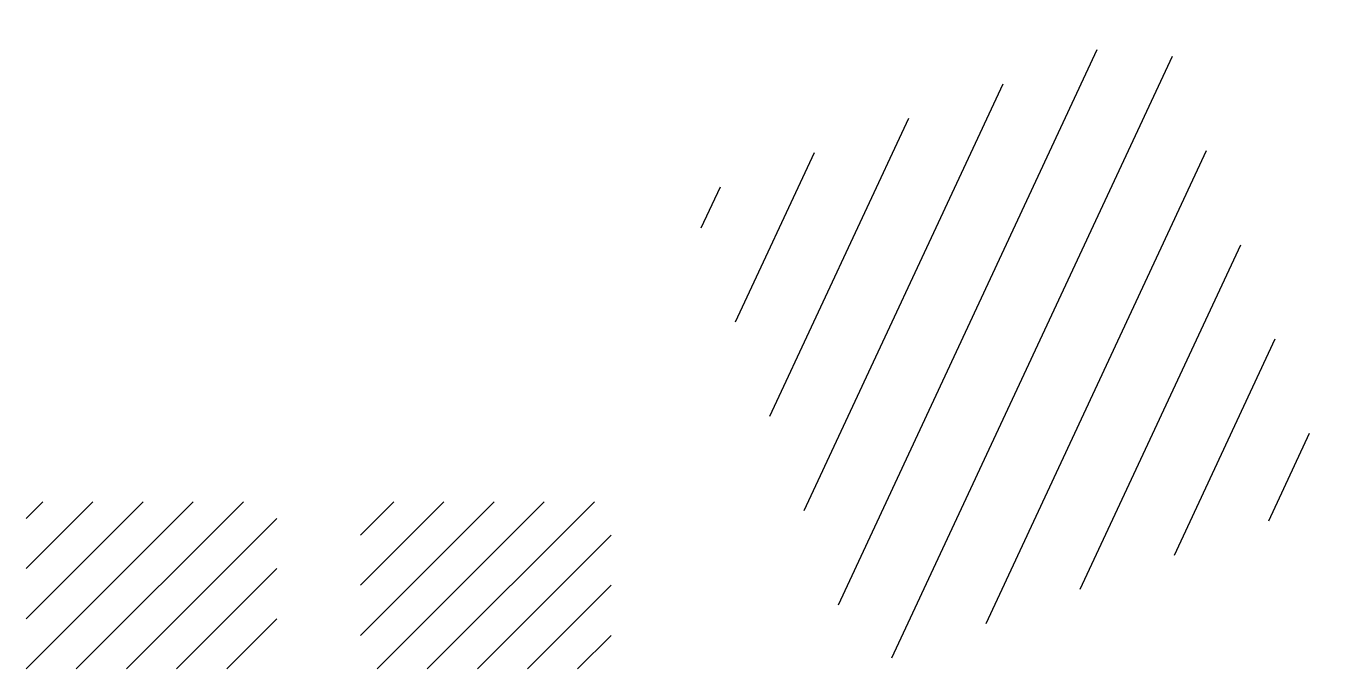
# Model space of a CAD drawing. Header units: millimetres. Extents: x 0 to 156, y 0 to 77.
import ezdxf

# ---------------------------------------------------------------- set-up
doc = ezdxf.new("R2010")
doc.units = ezdxf.units.MM
pattern_1 = [(45, (0, 0), (-3, 3), [])]

# ---------------------------------------------------------------- blocks, each defined once
blk = doc.blocks.new('DOUBLE')
h = blk.add_hatch()
h.set_pattern_fill('USER', style=0, double=1, pattern_type=0)
h.set_pattern_definition(pattern_1)
h.paths.add_polyline_path([(0, 0), (30, 0), (30, 20), (0, 20)])

msp = doc.modelspace()

# ---------------------------------------------------------------- hatches: boundary and pattern name
h = msp.add_hatch()
h.set_pattern_fill('USER', style=0, double=1, pattern_type=0)
h.set_pattern_definition(pattern_1)
h.paths.add_polyline_path([(0, 0), (30, 0), (30, 20), (0, 20)])
h = msp.add_hatch()
h.set_pattern_fill('CUSTOM', style=0, double=1)
h.set_pattern_definition(pattern_1)
h.paths.add_polyline_path([(40, 0), (70, 0), (70, 20), (40, 20)])

# ---------------------------------------------------------------- block references
at = {"xscale": 2, "yscale": 3, "rotation": 20}
msp.add_blockref('DOUBLE', (100, 0), dxfattribs=at)

doc.saveas('drawing.dxf')
